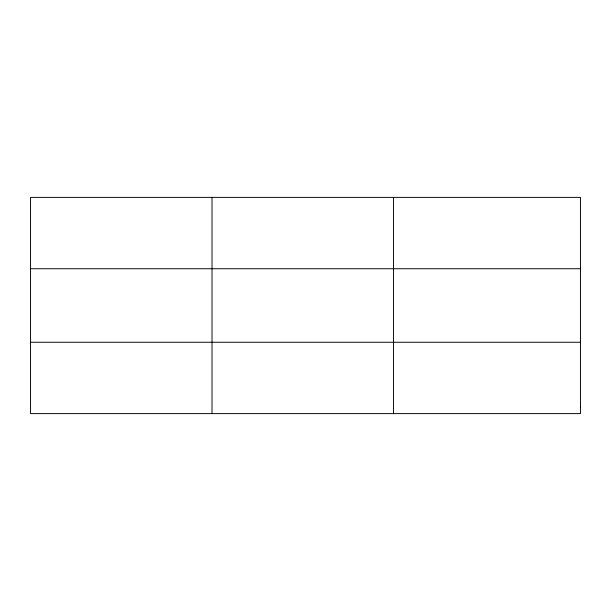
<?xml version="1.0" encoding="UTF-8"?>
<svg xmlns="http://www.w3.org/2000/svg" width="611" height="611" viewBox="0 0 611 611"><rect width="100%" height="100%" fill="white"/><g stroke="black" fill="none" stroke-linecap="round" stroke-linejoin="round"><path stroke-width="0.92" d="M212.017 197.384L212.017 413.616M393.484 197.384L393.484 413.616M30.55 268.741L580.45 268.741M30.55 342.259L580.45 342.259M580.45 407.132L580.45 413.616L30.55 413.616L30.55 197.384L580.45 197.384L580.45 407.132"/></g></svg>
